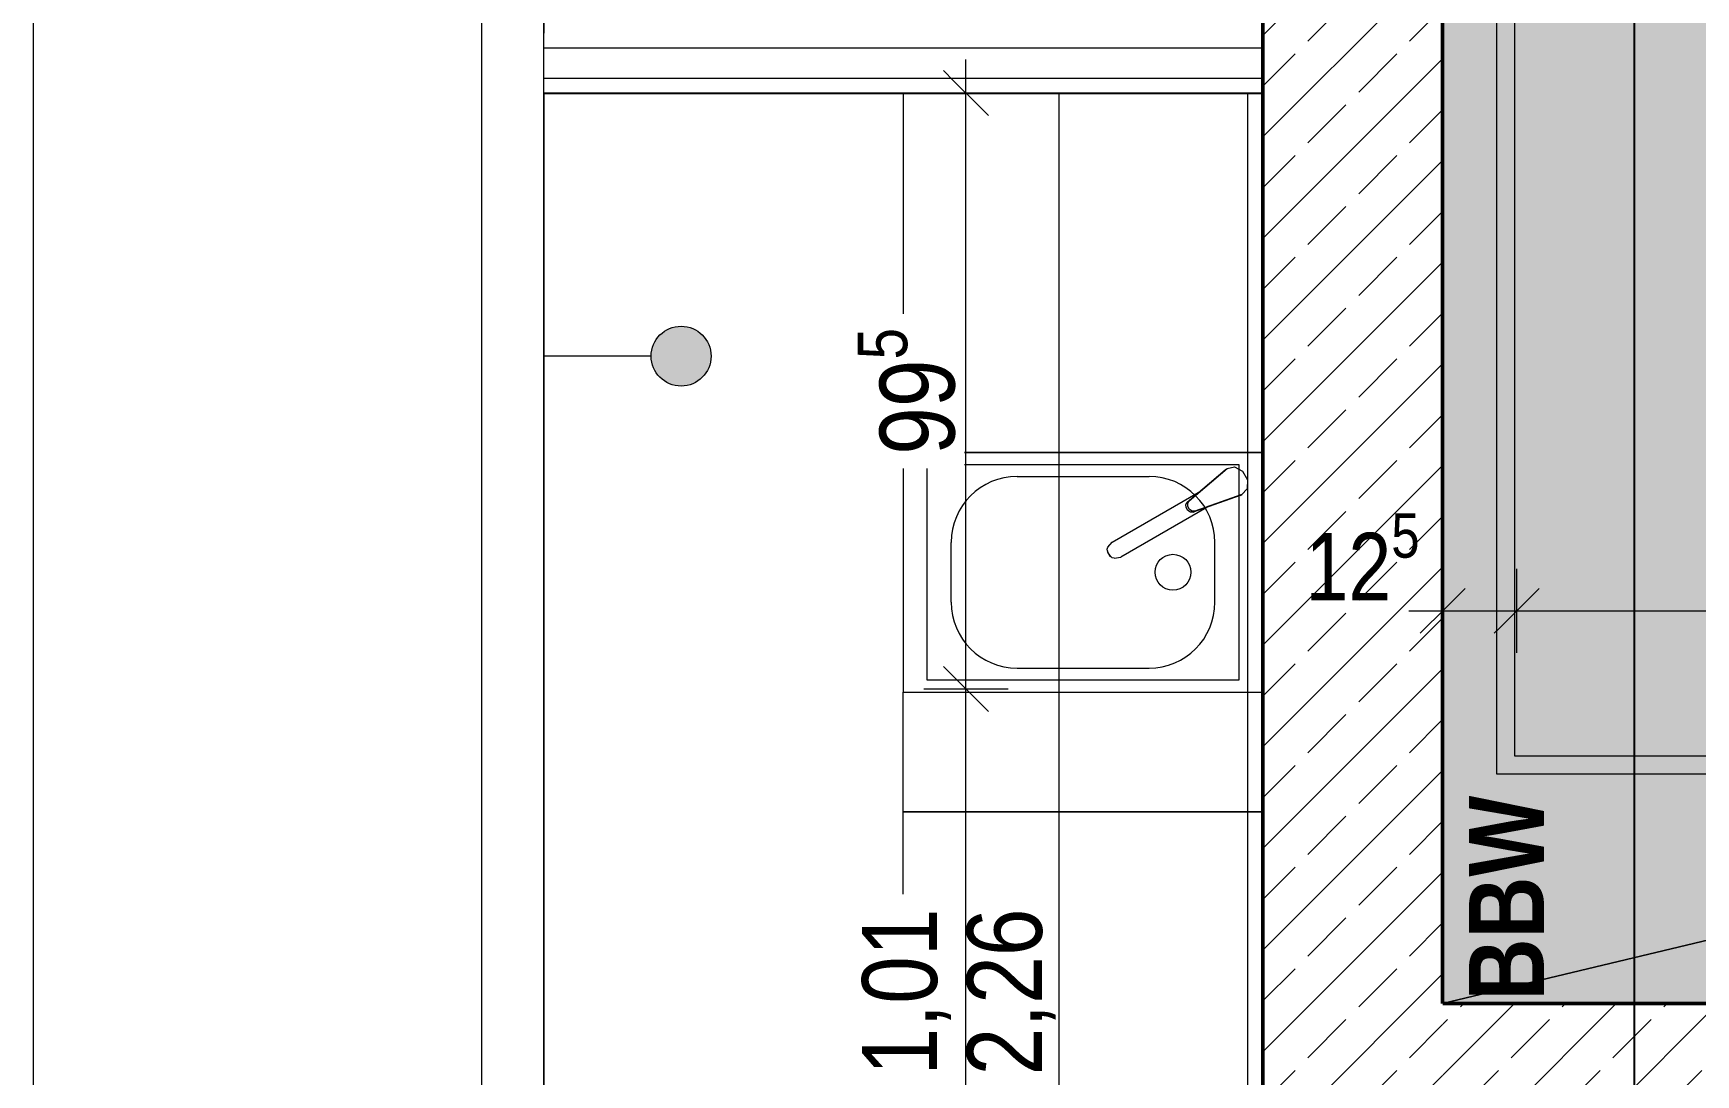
# Model space of a CAD drawing. Header units: centimetres. Extents: x 52.8 to 69.4, y 16.8 to 58.2.
# Drawn here: x 52.83 to 58.37, y 50.56 to 54.04 of the extents above; entities that cross this region are included whole.
import ezdxf
from ezdxf.xclip import XClip

# ---------------------------------------------------------------- set-up
doc = ezdxf.new("R2010")
doc.units = ezdxf.units.CM
doc.header["$MEASUREMENT"] = 0
doc.header["$XCLIPFRAME"] = 0
doc.set_wipeout_variables(frame=1)
for name, pattern in [('Achse', [50, 25, -12.5, 0, -12.5]), ('Strichlinie', [0.4, 0.3, -0.1]), ('Strichlinie_ eng', [0.23, 0.15, -0.08]), ('Wipeout_Contour', [100, 0, -100])]:
    doc.linetypes.add(name, pattern=pattern)
for name, color, linetype in [('6._6.OG mit 2x Wunschposition Steuerschränke (rot)_1_Achsen 50.gfb', 7, 'Continuous'), ('6._6.OG mit 2x Wunschposition Steuerschränke (rot)_1_Bemaßung 100.gfb', 7, 'Continuous'), ('6._6.OG mit 2x Wunschposition Steuerschränke (rot)_1_Bemaßung 50.gfb', 7, 'Continuous'), ('6._6.OG mit 2x Wunschposition Steuerschränke (rot)_1_Bodenbelag.gfb', 7, 'Continuous'), ('6._6.OG mit 2x Wunschposition Steuerschränke (rot)_1_Decken.gfb', 7, 'Continuous'), ('6._6.OG mit 2x Wunschposition Steuerschränke (rot)_1_Möblierung_ lose.gfb', 7, 'Continuous'), ('6._6.OG mit 2x Wunschposition Steuerschränke (rot)_1_Neubau_Wände innen TB.gfb', 7, 'Continuous'), ('6._6.OG mit 2x Wunschposition Steuerschränke (rot)_1_Neubau_Wände massiv.gfb', 7, 'Continuous'), ('6._6.OG mit 2x Wunschposition Steuerschränke (rot)_1_Raumstempel_gemeinsam.gfb', 7, 'Continuous'), ('6._6.OG mit 2x Wunschposition Steuerschränke (rot)_1_Text 1_50.gfb', 7, 'Continuous'), ('6._6.OG mit 2x Wunschposition Steuerschränke (rot)_1_Treppen_ Rampen.gfb', 7, 'Continuous'), ('6._6.OG mit 2x Wunschposition Steuerschränke (rot)_1_Unterdecken.gfb', 7, 'Continuous'), ('6._6.OG mit 2x Wunschposition Steuerschränke (rot)_4_0', 7, 'Continuous'), ('6._6.OG mit 2x Wunschposition Steuerschränke (rot)_4_Bemaßung 100.gfb', 7, 'Continuous')]:
    doc.layers.add(name, color=color, linetype=linetype)
doc.styles.add('ERSTELLTER_STIL_2', font='ARIALNB.TTF')
doc.styles.add('ERSTELLTER_STIL_3', font='')
doc.styles.get('ERSTELLTER_STIL_3').set_extended_font_data('Arial Narrow')
pattern_1 = [(45, (42.56998, 24.06177), (-0.1697056, 0.1697056), []), (45, (42.48513, 24.14663), (-0.1697056, 0.1697056), [0.18, -0.06])]

# ---------------------------------------------------------------- blocks, each defined once
blk = doc.blocks.new('Zeichnung_2_1', base_point=(42.57, 24.0618))
at = {"layer": '6._6.OG mit 2x Wunschposition Steuerschränke (rot)_1_Raumstempel_gemeinsam.gfb', "linetype": 'Continuous', "lineweight": 0, "true_color": 0x000000}
blk.add_hatch(color=18, dxfattribs=at).paths.add_polyline_path([(54.8884, 52.9635), (54.896, 52.9253), (54.9176, 52.8928), (54.9501, 52.8712), (54.9884, 52.8635), (55.0266, 52.8712), (55.0591, 52.8928), (55.0807, 52.9253), (55.0884, 52.9635), (55.0807, 53.0018), (55.0591, 53.0342), (55.0266, 53.0559), (54.9884, 53.0635), (54.9501, 53.0559), (54.9176, 53.0342), (54.896, 53.0018)])
at = {"layer": '6._6.OG mit 2x Wunschposition Steuerschränke (rot)_1_Bemaßung 50.gfb', "color": 7, "linetype": 'Continuous', "lineweight": 13, "ltscale": 10}
for p, q in [((55.864, 51.9268), (56.014, 51.7768)), ((56.0796, 51.8518), (55.7984, 51.8518)), ((55.939, 49.8318), (55.939, 51.8518))]:
    blk.add_line(p, q, dxfattribs=at)
at = {"layer": '6._6.OG mit 2x Wunschposition Steuerschränke (rot)_1_Bodenbelag.gfb', "color": 7, "linetype": 'Continuous', "lineweight": 13, "ltscale": 10, "flags": 128}
blk.add_lwpolyline([(54.53, 53.8418), (56.93, 53.8418), (56.93, 47.8418), (54.53, 47.8418)], dxfattribs=at)
at = {"layer": '6._6.OG mit 2x Wunschposition Steuerschränke (rot)_1_Möblierung_ lose.gfb', "color": 7, "linetype": 'Continuous', "lineweight": 13, "ltscale": 10}
for p, q in [((55.73, 52.6418), (56.93, 52.6418)), ((56.93, 52.6418), (55.73, 52.6418)), ((55.73, 52.6418), (55.73, 51.8418)), ((55.81, 51.8818), (55.81, 52.6018)), ((55.81, 52.6018), (56.85, 52.6018)), ((56.85, 52.6018), (56.85, 51.8818)), ((56.93, 51.8418), (56.93, 52.6418)), ((56.11, 52.5618), (56.55, 52.5618)), ((56.677, 52.4764), (56.8041, 52.5841)), ((56.6835, 52.4801), (56.8106, 52.5879)), ((56.8039, 52.5839), (56.805, 52.5851)), ((56.8041, 52.5841), (56.8106, 52.5879)), ((56.805, 52.5851), (56.8064, 52.5854)), ((56.8106, 52.5879), (56.8351, 52.594)), ((56.8351, 52.594), (56.8616, 52.5793)), ((56.8616, 52.5793), (56.8783, 52.5504)), ((56.8783, 52.5504), (56.8777, 52.5201)), ((56.4273, 52.3422), (56.7143, 52.5079)), ((56.8537, 52.4983), (56.6968, 52.442)), ((56.8602, 52.502), (56.7033, 52.4458)), ((56.855, 52.4985), (56.8533, 52.4982)), ((56.8537, 52.4983), (56.8602, 52.502)), ((56.8559, 52.4996), (56.855, 52.4985)), ((56.8777, 52.5201), (56.8601, 52.502)), ((56.7428, 52.4585), (56.4558, 52.2928)), ((56.6727, 52.4685), (56.677, 52.4764)), ((56.6735, 52.458), (56.6727, 52.4685)), ((56.6792, 52.4482), (56.6735, 52.458)), ((56.677, 52.4764), (56.6835, 52.4801)), ((56.6792, 52.4723), (56.6835, 52.4801)), ((56.68, 52.4617), (56.6792, 52.4723)), ((56.6879, 52.4422), (56.6792, 52.4482)), ((56.6856, 52.4519), (56.68, 52.4617)), ((56.6944, 52.446), (56.6856, 52.4519)), ((56.6968, 52.442), (56.6879, 52.4422)), ((56.7033, 52.4458), (56.6944, 52.446)), ((56.6968, 52.442), (56.7033, 52.4458)), ((55.89, 52.1418), (55.89, 52.3418)), ((56.4103, 52.3193), (56.4125, 52.3253)), ((56.4125, 52.3253), (56.4273, 52.3422)), ((56.77, 52.1418), (56.77, 52.3418)), ((56.4131, 52.3087), (56.4103, 52.3193)), ((56.4117, 52.3139), (56.4114, 52.3087)), ((56.4114, 52.3087), (56.4188, 52.2958)), ((56.4161, 52.3028), (56.4131, 52.3087)), ((56.4161, 52.3028), (56.4196, 52.2973)), ((56.4188, 52.2958), (56.4235, 52.2935)), ((56.4275, 52.2896), (56.4196, 52.2973)), ((56.4337, 52.2885), (56.4275, 52.2896)), ((56.4337, 52.2885), (56.4558, 52.2928)), ((56.4512, 52.2902), (56.451, 52.2903)), ((56.85, 51.8818), (55.81, 51.8818)), ((56.11, 51.9218), (56.55, 51.9218)), ((55.73, 51.8418), (56.93, 51.8418)), ((55.73, 51.8418), (56.93, 51.8418)), ((55.73, 51.4418), (55.73, 51.8418)), ((56.93, 51.8418), (56.93, 51.4418)), ((55.73, 51.4418), (56.93, 51.4418)), ((55.73, 50.2418), (55.73, 51.4418)), ((56.93, 51.4418), (55.73, 51.4418)), ((56.93, 51.4418), (56.93, 50.2418))]:
    blk.add_line(p, q, dxfattribs=at)
at = {"layer": '6._6.OG mit 2x Wunschposition Steuerschränke (rot)_1_Möblierung_ lose.gfb', "color": 7, "linetype": 'Strichlinie_ eng', "lineweight": 13, "ltscale": 10}
for p, q in [((56.25, 52.6418), (56.93, 52.6418)), ((56.25, 51.4418), (56.25, 52.6418)), ((56.93, 52.6418), (56.25, 52.6418)), ((56.93, 52.6418), (56.93, 51.4418)), ((56.25, 51.4418), (56.93, 51.4418)), ((56.25, 50.2418), (56.25, 51.4418)), ((56.93, 51.4418), (56.25, 51.4418)), ((56.93, 51.4418), (56.93, 50.2418))]:
    blk.add_line(p, q, dxfattribs=at)
at = {"layer": '6._6.OG mit 2x Wunschposition Steuerschränke (rot)_1_Möblierung_ lose.gfb', "color": 7, "linetype": 'Continuous', "lineweight": 13, "ltscale": 10}
blk.add_circle((56.63, 52.2418), 0.06, dxfattribs=at)
for centre, start, end in [((56.11, 52.3418), 90, 180), ((56.55, 52.3418), 0, 90), ((56.11, 52.1418), 180, 270), ((56.55, 52.1418), 270, 0)]:
    blk.add_arc(centre, 0.22, start, end, dxfattribs=at)
at = {"layer": '6._6.OG mit 2x Wunschposition Steuerschränke (rot)_1_Raumstempel_gemeinsam.gfb', "color": 7, "linetype": 'Continuous', "lineweight": 13, "ltscale": 10, "flags": 128}
blk.add_lwpolyline([(54.8884, 52.9635), (54.53, 52.9635)], dxfattribs=at)
at = {"layer": '6._6.OG mit 2x Wunschposition Steuerschränke (rot)_1_Raumstempel_gemeinsam.gfb', "color": 7, "linetype": 'Continuous', "lineweight": 13, "ltscale": 10}
blk.add_circle((54.9884, 52.9635), 0.1, dxfattribs=at)
at = {"layer": '6._6.OG mit 2x Wunschposition Steuerschränke (rot)_1_Text 1_50.gfb', "color": 7, "linetype": 'Continuous', "lineweight": 13, "insert": (57.6179, 50.8122), "char_height": 0.25, "attachment_point": 1, "rotation": 90, "style": 'ERSTELLTER_STIL_2'}
blk.add_mtext('\\A1;BBW', dxfattribs=at)
at = {"color": 254, "linetype": 'Wipeout_Contour', "lineweight": 0, "ltscale": 310.457221}
blk.add_wipeout([(54.53, 53.9918), (56.93, 53.9918), (56.93, 54.0418), (54.53, 54.0418)], dxfattribs=at).dxf.layer = '6._6.OG mit 2x Wunschposition Steuerschränke (rot)_1_Neubau_Wände innen TB.gfb'
at = {"color": 254, "linetype": 'Wipeout_Contour', "lineweight": 0, "ltscale": 320.79298}
blk.add_wipeout([(57.7106, 54.8877), (57.7106, 51.5677), (62.2306, 51.5677), (62.2306, 54.8877)], dxfattribs=at).dxf.layer = '6._6.OG mit 2x Wunschposition Steuerschränke (rot)_1_Treppen_ Rampen.gfb'
at = {"layer": '6._6.OG mit 2x Wunschposition Steuerschränke (rot)_1_Bemaßung 100.gfb', "color": 7, "linetype": 'Continuous', "lineweight": 13, "ltscale": 10}
for p, q in [((57.7774, 51.9724), (57.7774, 52.2537)), ((57.8524, 52.1881), (57.7024, 52.0381)), ((57.7774, 52.1131), (62.1706, 52.1131))]:
    blk.add_line(p, q, dxfattribs=at)
at = {"layer": '6._6.OG mit 2x Wunschposition Steuerschränke (rot)_1_Decken.gfb', "color": 7, "linetype": 'Strichlinie', "lineweight": 13, "ltscale": 10, "flags": 128}
blk.add_lwpolyline([(57.53, 55.4418), (61.17, 55.4418), (61.17, 55.6218), (62.41, 55.6218), (62.41, 55.4418), (62.61, 55.4418), (62.61, 50.8018), (57.53, 50.8018)], close=True, dxfattribs=at)
at = {"layer": '6._6.OG mit 2x Wunschposition Steuerschränke (rot)_1_Treppen_ Rampen.gfb', "color": 251, "linetype": 'Continuous', "lineweight": 18, "ltscale": 10, "true_color": 0x5f5f5f}
for p, q in [((57.7706, 51.6277), (57.7706, 54.8277)), ((62.1706, 51.6277), (57.7706, 51.6277))]:
    blk.add_line(p, q, dxfattribs=at)
at = {"layer": '6._6.OG mit 2x Wunschposition Steuerschränke (rot)_1_Treppen_ Rampen.gfb', "color": 7, "linetype": 'Continuous', "lineweight": 13, "ltscale": 10, "flags": 128}
blk.add_lwpolyline([(57.7106, 54.8877), (62.2306, 54.8877), (62.2306, 51.5677), (57.7106, 51.5677)], close=True, dxfattribs=at)
at = {"color": 254, "linetype": 'Wipeout_Contour', "lineweight": 0, "ltscale": 310.039892}
blk.add_wipeout([(54.53, 53.8418), (56.93, 53.8418), (56.93, 53.8918), (54.53, 53.8918)], dxfattribs=at).dxf.layer = '6._6.OG mit 2x Wunschposition Steuerschränke (rot)_1_Neubau_Wände innen TB.gfb'
at = {"layer": '6._6.OG mit 2x Wunschposition Steuerschränke (rot)_1_Bemaßung 50.gfb', "color": 7, "linetype": 'Continuous', "lineweight": 13, "ltscale": 10}
for p, q in [((56.0796, 53.8418), (55.7984, 53.8418)), ((55.939, 51.8518), (55.939, 53.8418))]:
    blk.add_line(p, q, dxfattribs=at)
at = {"layer": '6._6.OG mit 2x Wunschposition Steuerschränke (rot)_1_Möblierung_ lose.gfb', "color": 7, "linetype": 'Continuous', "lineweight": 13, "ltscale": 10}
for p, q in [((56.93, 53.8418), (55.73, 53.8418)), ((55.73, 53.8418), (55.73, 52.6418)), ((56.93, 52.6418), (56.93, 53.8418))]:
    blk.add_line(p, q, dxfattribs=at)
at = {"layer": '6._6.OG mit 2x Wunschposition Steuerschränke (rot)_1_Möblierung_ lose.gfb', "color": 7, "linetype": 'Strichlinie_ eng', "lineweight": 13, "ltscale": 10}
for p, q in [((56.25, 53.8418), (56.93, 53.8418)), ((56.25, 52.6418), (56.25, 53.8418)), ((56.93, 53.8418), (56.93, 52.6418))]:
    blk.add_line(p, q, dxfattribs=at)
at = {"layer": '6._6.OG mit 2x Wunschposition Steuerschränke (rot)_1_Neubau_Wände innen TB.gfb', "color": 7, "linetype": 'Continuous', "lineweight": 25, "ltscale": 10, "flags": 128}
blk.add_lwpolyline([(54.53, 53.8418), (56.93, 53.8418)], dxfattribs=at)
at = {"layer": '6._6.OG mit 2x Wunschposition Steuerschränke (rot)_1_Unterdecken.gfb', "color": 7, "linetype": 'Continuous', "lineweight": 13, "ltscale": 10, "flags": 128}
blk.add_lwpolyline([(54.53, 47.8418), (56.88, 47.8418), (56.88, 53.8418), (54.53, 53.8418)], dxfattribs=at)
at = {"color": 254, "linetype": 'Wipeout_Contour', "lineweight": 0, "ltscale": 310.248185}
blk.add_wipeout([(54.53, 53.8918), (56.93, 53.8918), (56.93, 53.9918), (54.53, 53.9918)], dxfattribs=at).dxf.layer = '6._6.OG mit 2x Wunschposition Steuerschränke (rot)_1_Neubau_Wände innen TB.gfb'
at = {"layer": '6._6.OG mit 2x Wunschposition Steuerschränke (rot)_1_Bemaßung 50.gfb', "color": 7, "linetype": 'Continuous', "lineweight": 13, "ltscale": 10}
for p, q in [((55.939, 53.8418), (55.939, 53.9543)), ((56.014, 53.7668), (55.864, 53.9168))]:
    blk.add_line(p, q, dxfattribs=at)
at = {"layer": '6._6.OG mit 2x Wunschposition Steuerschränke (rot)_1_Decken.gfb', "color": 8, "linetype": 'Strichlinie', "lineweight": 13, "ltscale": 10, "flags": 128}
for points in [[(69.4002, 56.0418), (69.17, 56.0418), (69.17, 56.6418), (66.17, 56.6418), (66.17, 56.0418), (65.77, 56.0418), (65.77, 56.6418), (62.77, 56.6418), (62.77, 56.0418), (59.77, 56.0418), (59.77, 56.4418), (58.57, 56.4418), (58.57, 56.0418), (56.93, 56.0418), (56.93, 41.2759)], [(56.93, 41.2759), (56.93, 55.0418), (54.53, 55.0418)]]:
    blk.add_lwpolyline(points, dxfattribs=at)
at = {"layer": '6._6.OG mit 2x Wunschposition Steuerschränke (rot)_1_Decken.gfb', "color": 7, "linetype": 'Strichlinie', "lineweight": 13, "ltscale": 10, "flags": 128}
blk.add_lwpolyline([(69.4002, 56.0418), (56.93, 56.0418), (56.93, 41.2759)], dxfattribs=at)
at = {"layer": '6._6.OG mit 2x Wunschposition Steuerschränke (rot)_1_Neubau_Wände innen TB.gfb', "color": 7, "linetype": 'Continuous', "lineweight": 13, "ltscale": 10}
for p, q in [((56.93, 53.9918), (54.53, 53.9918)), ((54.53, 53.8918), (56.93, 53.8918))]:
    blk.add_line(p, q, dxfattribs=at)
at = {"layer": '6._6.OG mit 2x Wunschposition Steuerschränke (rot)_1_Neubau_Wände innen TB.gfb', "color": 7, "linetype": 'Continuous', "lineweight": 13, "ltscale": 10, "flags": 128}
for points in [[(56.93, 54.0418), (56.93, 53.9918)], [(56.93, 53.9918), (56.93, 53.8918)], [(56.93, 53.8918), (56.93, 53.8418)]]:
    blk.add_lwpolyline(points, dxfattribs=at)
at = {"color": 254, "linetype": 'Wipeout_Contour', "lineweight": 0, "ltscale": 307.310637}
blk.add_wipeout([(55.934, 52.589), (55.934, 53.1046), (55.594, 53.1046), (55.594, 52.589)], dxfattribs=at).dxf.layer = '6._6.OG mit 2x Wunschposition Steuerschränke (rot)_1_Bemaßung 50.gfb'
at = {"color": 254, "linetype": 'Wipeout_Contour', "lineweight": 0, "ltscale": 301.849842}
blk.add_wipeout([(55.934, 50.5168), (55.934, 51.1668), (55.594, 51.1668), (55.594, 50.5168)], dxfattribs=at).dxf.layer = '6._6.OG mit 2x Wunschposition Steuerschränke (rot)_1_Bemaßung 50.gfb'
at = {"color": 254, "linetype": 'Wipeout_Contour', "lineweight": 0, "ltscale": 314.211258}
blk.add_wipeout([(57.53, 50.4018), (62.61, 50.4018), (62.61, 50.8018), (57.53, 50.8018)], dxfattribs=at).dxf.layer = '6._6.OG mit 2x Wunschposition Steuerschränke (rot)_1_Neubau_Wände massiv.gfb'
at = {"layer": '6._6.OG mit 2x Wunschposition Steuerschränke (rot)_1_Decken.gfb', "linetype": 'Continuous', "lineweight": 0, "true_color": 0x3f3f3f}
blk.add_hatch(color=250, dxfattribs=at).paths.add_polyline_path([(61.6291, 51.7826), (62.61, 55.4418), (57.53, 55.4418), (57.53, 50.8018)])
at = {"layer": '6._6.OG mit 2x Wunschposition Steuerschränke (rot)_1_Decken.gfb', "linetype": 'Continuous', "lineweight": 0, "true_color": 0x000000}
blk.add_hatch(color=18, dxfattribs=at).paths.add_polyline_path([(62.61, 55.4418), (61.6291, 51.7826), (57.53, 50.8018), (62.61, 50.8018)])
at = {"layer": '6._6.OG mit 2x Wunschposition Steuerschränke (rot)_1_Neubau_Wände massiv.gfb', "linetype": 'Continuous', "lineweight": 0, "true_color": 0x000000}
h = blk.add_hatch(dxfattribs=at)
h.set_pattern_fill('BETON__STAHLBETON_0001', color=18, style=0, pattern_type=2)
h.set_pattern_definition(pattern_1)
h.paths.add_polyline_path([(57.53, 50.4018), (62.61, 50.4018), (62.61, 50.8018), (57.53, 50.8018)])
at = {"layer": '6._6.OG mit 2x Wunschposition Steuerschränke (rot)_1_Achsen 50.gfb', "color": 7, "linetype": 'Achse', "lineweight": 25, "ltscale": 10}
blk.add_line((58.17, 41.2759), (58.17, 57.6149), dxfattribs=at)
blk.add_line((58.17, 41.2759), (58.17, 57.6149), dxfattribs=at)
at = {"layer": '6._6.OG mit 2x Wunschposition Steuerschränke (rot)_1_Decken.gfb', "color": 7, "linetype": 'Continuous', "lineweight": 13, "ltscale": 10, "flags": 128}
for points in [[(61.6291, 51.7826), (57.53, 50.8018), (57.53, 55.4418), (62.61, 55.4418)], [(62.61, 55.4418), (62.61, 50.8018), (57.53, 50.8018), (61.6291, 51.7826)]]:
    blk.add_lwpolyline(points, close=True, dxfattribs=at)
at = {"layer": '6._6.OG mit 2x Wunschposition Steuerschränke (rot)_1_Neubau_Wände massiv.gfb', "color": 7, "linetype": 'Continuous', "lineweight": 50, "ltscale": 10, "flags": 128}
blk.add_lwpolyline([(62.61, 50.8018), (57.53, 50.8018)], dxfattribs=at)
at = {"layer": '6._6.OG mit 2x Wunschposition Steuerschränke (rot)_1_Bemaßung 50.gfb', "color": 7, "linetype": 'Continuous', "lineweight": 13, "insert": (55.9741, 52.634), "char_height": 0.25, "attachment_point": 7, "rotation": 90, "style": 'ERSTELLTER_STIL_3'}
blk.add_mtext('\\A1;99{\\H0.66x;\\S5^  ;}', dxfattribs=at)
at = {"layer": '6._6.OG mit 2x Wunschposition Steuerschränke (rot)_1_Bemaßung 50.gfb', "color": 7, "linetype": 'Continuous', "lineweight": 13, "char_height": 0.25, "width": 0.560003, "attachment_point": 7, "rotation": 90, "style": 'ERSTELLTER_STIL_3'}
for s, insert in [('\\A1;1,01', (55.889, 50.5618)), ('\\A1;2,26', (56.239, 50.5618))]:
    blk.add_mtext(s, dxfattribs=dict(at, insert=insert))
at = {"color": 254, "linetype": 'Wipeout_Contour', "lineweight": 0, "ltscale": 310.532797}
blk.add_wipeout([(56.93, 49.4018), (57.53, 49.4018), (57.53, 55.4418), (56.93, 55.4418)], dxfattribs=at).dxf.layer = '6._6.OG mit 2x Wunschposition Steuerschränke (rot)_1_Neubau_Wände massiv.gfb'
at = {"layer": '6._6.OG mit 2x Wunschposition Steuerschränke (rot)_1_Neubau_Wände massiv.gfb', "linetype": 'Continuous', "lineweight": 0, "true_color": 0x000000}
h = blk.add_hatch(dxfattribs=at)
h.set_pattern_fill('BETON__STAHLBETON_0001', color=18, style=0, pattern_type=2)
h.set_pattern_definition(pattern_1)
h.paths.add_polyline_path([(56.93, 49.4018), (57.53, 49.4018), (57.53, 55.4418), (56.93, 55.4418)])
at = {"layer": '6._6.OG mit 2x Wunschposition Steuerschränke (rot)_1_Bemaßung 100.gfb', "color": 7, "linetype": 'Continuous', "lineweight": 13, "ltscale": 10}
for p, q in [((57.53, 51.9724), (57.53, 52.2537)), ((57.605, 52.1881), (57.455, 52.0381)), ((57.4175, 52.1131), (57.53, 52.1131)), ((57.53, 52.1131), (57.7774, 52.1131))]:
    blk.add_line(p, q, dxfattribs=at)
at = {"layer": '6._6.OG mit 2x Wunschposition Steuerschränke (rot)_1_Neubau_Wände massiv.gfb', "color": 7, "linetype": 'Continuous', "lineweight": 50, "ltscale": 10, "flags": 128}
for points in [[(56.93, 55.4418), (56.93, 49.4018)], [(57.53, 50.8018), (57.53, 55.4418)]]:
    blk.add_lwpolyline(points, dxfattribs=at)
at = {"layer": '6._6.OG mit 2x Wunschposition Steuerschränke (rot)_1_Bemaßung 100.gfb', "color": 7, "linetype": 'Continuous', "lineweight": 13, "insert": (57.0719, 52.0827), "char_height": 0.225, "attachment_point": 7, "style": 'ERSTELLTER_STIL_3'}
blk.add_mtext('\\A1;12{\\H0.66x;\\S5^  ;}', dxfattribs=at)
blk = doc.blocks.new('Zeichnung_5_4', base_point=(68.3433, 24.0618))
at = {"layer": '6._6.OG mit 2x Wunschposition Steuerschränke (rot)_4_Bemaßung 100.gfb', "color": 7, "linetype": 'Continuous', "lineweight": 13, "ltscale": 10}
blk.add_line((54.3233, 41.2759), (54.3233, 55.2618), dxfattribs=at)
blk.add_line((54.3233, 41.2759), (54.3233, 55.2618), dxfattribs=at)

msp = doc.modelspace()

# ---------------------------------------------------------------- linework, layer by layer
at = {"layer": '6._6.OG mit 2x Wunschposition Steuerschränke (rot)_1_Raumstempel_gemeinsam.gfb', "color": 7, "linetype": 'Continuous', "lineweight": 13, "ltscale": 10, "flags": 128}
msp.add_lwpolyline([(54.53, 41.2759), (69.4002, 41.2759), (69.4002, 57.6149), (54.53, 57.6149)], close=True, dxfattribs=at)

# ---------------------------------------------------------------- next in the draw order: block references
at = {"color": 7, "linetype": 'Continuous', "lineweight": 13, "ltscale": 10}
ref = msp.add_blockref('Zeichnung_2_1', (42.57, 24.0618), dxfattribs=at)
XClip(ref).set_block_clipping_path([(54.5300182444, 41.2759269262), (69.4001759032, 57.6149247779)])

# ---------------------------------------------------------------- next in the draw order: linework, layer by layer
at = {"layer": '6._6.OG mit 2x Wunschposition Steuerschränke (rot)_4_0', "color": 7, "linetype": 'Continuous', "lineweight": 13, "ltscale": 10, "flags": 128}
msp.add_lwpolyline([(52.8263, 41.2759), (54.53, 41.2759), (54.53, 57.6149), (52.8263, 57.6149)], close=True, dxfattribs=at)

# ---------------------------------------------------------------- next in the draw order: block references
at = {"color": 7, "linetype": 'Continuous', "lineweight": 13, "ltscale": 10}
ref = msp.add_blockref('Zeichnung_5_4', (68.3433, 24.0618), dxfattribs=at)
XClip(ref).set_block_clipping_path([(52.8262792192, 41.2759269262), (54.5300182444, 57.6149247779)])

doc.saveas('drawing.dxf')
